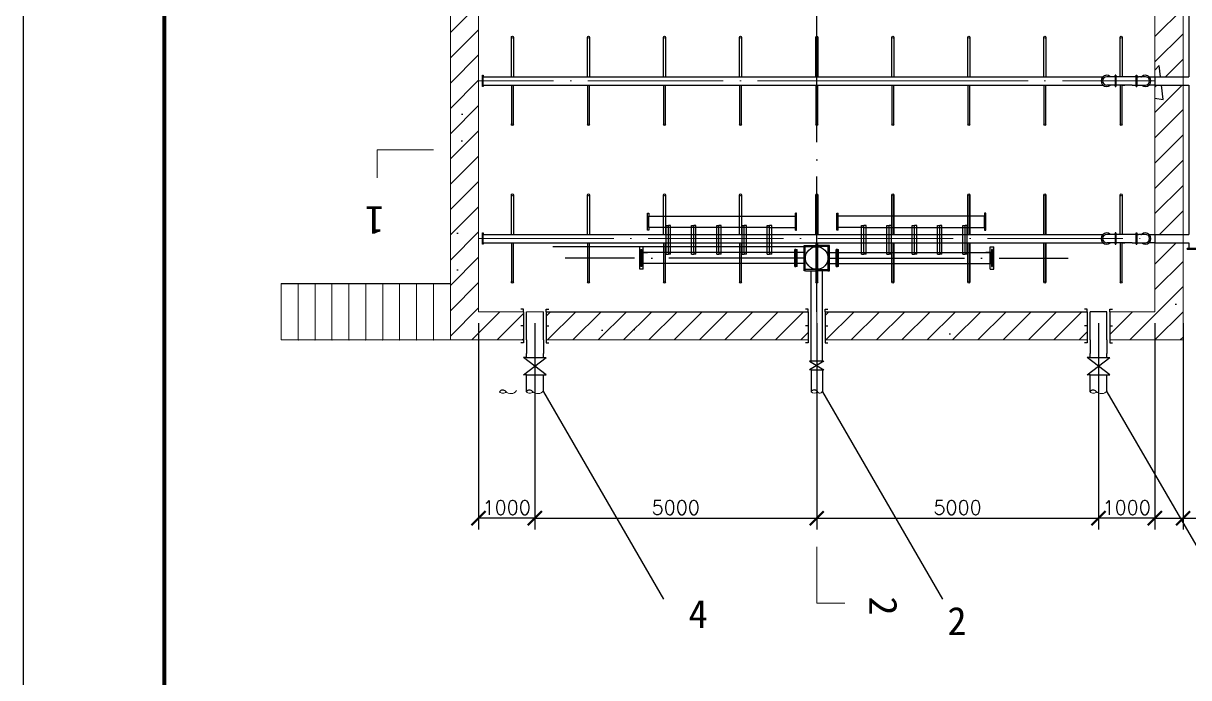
# Model space of a CAD drawing. Header units: millimetres. Extents: x 279 to 2876, y -494 to 1800.
# Drawn here: x 634.4 to 841.1, y 775.2 to 891.4 of the extents above; entities that cross this region are included whole.
import ezdxf

# ---------------------------------------------------------------- set-up
doc = ezdxf.new("R2010")
doc.units = ezdxf.units.MM
doc.linetypes.add('ACAD_ISO04W100', pattern=[30, 24, -3, 0, -3])
doc.layers.add('图层1', color=1, linetype='Continuous', lineweight=25, plot=False)
doc.layers.add('图层2', color=5, linetype='Continuous', lineweight=25, plot=False)
doc.layers.add('图层3', color=2, linetype='Continuous')
doc.styles.get("Standard").update_dxf_attribs({"font": 'txt', "bigfont": 'gbcbig.shx'})
doc.dimstyles.new('副本 ISO-25', dxfattribs={"dimtxt": 2.5, "dimasz": 2.5, "dimexe": 2, "dimexo": 2, "dimtad": 1, "dimlfac": 100, "dimtxsty": 'Standard', "dimblk": 'ARCHTICK', "dimcen": 2.5, "dimadec": 0, "dimazin": 0, "dimtfac": 1, "dimtmove": 0, "dimatfit": 3, "dimfxl": 1, "dimarcsym": 0})

# ---------------------------------------------------------------- blocks, each defined once
blk = doc.blocks.new('_ArchTick')
at = {"color": 0, "linetype": 'ByBlock', "const_width": 0.15}
blk.add_lwpolyline([(-0.5, -0.5), (0.5, 0.5)], dxfattribs=at)
blk = doc.blocks.new('*D16')
at = {"layer": '图层3', "color": 0, "lineweight": -2, "transparency": 16777216}
for p, q in [((775.14, 838.17), (775.14, 801.52)), ((825.14, 838.17), (825.14, 801.52)), ((775.14, 803.52), (825.14, 803.52))]:
    blk.add_line(p, q, dxfattribs=at)
at = {"layer": '图层3', "color": 0, "lineweight": -2, "transparency": 16777216, "xscale": 2.5, "yscale": 2.5, "zscale": 2.5, "rotation": 180}
blk.add_blockref('_ArchTick', (775.14, 803.52), dxfattribs=at)
at = {"layer": '图层3', "color": 0, "lineweight": -2, "transparency": 16777216, "xscale": 2.5, "yscale": 2.5, "zscale": 2.5}
blk.add_blockref('_ArchTick', (825.14, 803.52), dxfattribs=at)
at = {"layer": '图层3', "color": 0, "transparency": 16777216, "insert": (800.14, 805.4), "char_height": 2.5, "attachment_point": 5}
blk.add_mtext('5000', dxfattribs=at)
blk = doc.blocks.new('*D17')
at = {"layer": '图层3', "color": 0, "lineweight": -2, "transparency": 16777216}
for p, q in [((825.14, 838.17), (825.14, 801.52)), ((835.14, 838.17), (835.14, 801.52)), ((835.14, 803.52), (825.14, 803.52))]:
    blk.add_line(p, q, dxfattribs=at)
at = {"layer": '图层3', "color": 0, "lineweight": -2, "transparency": 16777216, "xscale": 2.5, "yscale": 2.5, "zscale": 2.5, "rotation": 180}
blk.add_blockref('_ArchTick', (825.14, 803.52), dxfattribs=at)
at = {"layer": '图层3', "color": 0, "lineweight": -2, "transparency": 16777216, "xscale": 2.5, "yscale": 2.5, "zscale": 2.5}
blk.add_blockref('_ArchTick', (835.14, 803.52), dxfattribs=at)
at = {"layer": '图层3', "color": 0, "transparency": 16777216, "insert": (830.14, 805.4), "char_height": 2.5, "attachment_point": 5}
blk.add_mtext('1000', dxfattribs=at)
blk = doc.blocks.new('*D18')
at = {"layer": '图层3', "color": 0, "lineweight": -2, "transparency": 16777216}
for p, q in [((725.14, 838.17), (725.14, 801.52)), ((775.14, 838.17), (775.14, 801.52)), ((725.14, 803.52), (775.14, 803.52))]:
    blk.add_line(p, q, dxfattribs=at)
at = {"layer": '图层3', "color": 0, "lineweight": -2, "transparency": 16777216, "xscale": 2.5, "yscale": 2.5, "zscale": 2.5, "rotation": 180}
blk.add_blockref('_ArchTick', (725.14, 803.52), dxfattribs=at)
at = {"layer": '图层3', "color": 0, "lineweight": -2, "transparency": 16777216, "xscale": 2.5, "yscale": 2.5, "zscale": 2.5}
blk.add_blockref('_ArchTick', (775.14, 803.52), dxfattribs=at)
at = {"layer": '图层3', "color": 0, "transparency": 16777216, "insert": (750.14, 805.4), "char_height": 2.5, "attachment_point": 5}
blk.add_mtext('5000', dxfattribs=at)
blk = doc.blocks.new('*D19')
at = {"layer": '图层3', "color": 0, "lineweight": -2, "transparency": 16777216}
for p, q in [((715.14, 838.17), (715.14, 801.52)), ((725.14, 838.17), (725.14, 801.52)), ((725.14, 803.52), (715.14, 803.52))]:
    blk.add_line(p, q, dxfattribs=at)
at = {"layer": '图层3', "color": 0, "lineweight": -2, "transparency": 16777216, "xscale": 2.5, "yscale": 2.5, "zscale": 2.5, "rotation": 180}
blk.add_blockref('_ArchTick', (715.14, 803.52), dxfattribs=at)
at = {"layer": '图层3', "color": 0, "lineweight": -2, "transparency": 16777216, "xscale": 2.5, "yscale": 2.5, "zscale": 2.5}
blk.add_blockref('_ArchTick', (725.14, 803.52), dxfattribs=at)
at = {"layer": '图层3', "color": 0, "transparency": 16777216, "insert": (720.14, 805.4), "char_height": 2.5, "attachment_point": 5}
blk.add_mtext('1000', dxfattribs=at)
blk = doc.blocks.new('*D20')
at = {"layer": '图层3', "color": 0, "lineweight": -2, "transparency": 16777216}
for p, q in [((835.14, 838.17), (835.14, 801.52)), ((840.14, 838.17), (840.14, 801.52)), ((835.14, 803.52), (840.14, 803.52)), ((840.14, 803.52), (849.73, 803.52))]:
    blk.add_line(p, q, dxfattribs=at)
at = {"layer": '图层3', "color": 0, "lineweight": -2, "transparency": 16777216, "xscale": 2.5, "yscale": 2.5, "zscale": 2.5, "rotation": 180}
blk.add_blockref('_ArchTick', (835.14, 803.52), dxfattribs=at)
at = {"layer": '图层3', "color": 0, "lineweight": -2, "transparency": 16777216, "xscale": 2.5, "yscale": 2.5, "zscale": 2.5}
blk.add_blockref('_ArchTick', (840.14, 803.52), dxfattribs=at)
at = {"layer": '图层3', "color": 0, "transparency": 16777216, "insert": (846.19, 805.4), "char_height": 2.5, "attachment_point": 5}
blk.add_mtext('500', dxfattribs=at)

msp = doc.modelspace()

# ---------------------------------------------------------------- hatches: boundary and pattern name
at = {"layer": '图层3'}
h = msp.add_hatch(dxfattribs=at)
h.set_pattern_fill('ANSI31', color=256, style=0)
h.paths.add_polyline_path([(715.14455, 1080.16504), (715.14455, 1090.16504), (773.64455, 1090.16504), (773.64455, 1095.16504), (710.14455, 1095.16504), (710.14455, 1090.16504), (710.14455, 1080.16504), (710.14455, 835.16504), (723.14455, 835.16504), (723.14455, 840.16504), (715.14455, 840.16504)])
h.paths.add_polyline_path([(773.64455, 840.16504), (727.14455, 840.16504), (727.14455, 835.16504), (773.64455, 835.16504)])
h.paths.add_polyline_path([(823.14455, 840.16504), (776.64455, 840.16504), (776.64455, 835.16504), (823.14455, 835.16504)])
h.paths.add_polyline_path([(840.14455, 850.16504), (840.14455, 852.41504), (835.14455, 852.41504), (835.14455, 840.16504), (827.14455, 840.16504), (827.14455, 835.16504), (840.14455, 835.16504), (840.14455, 840.16504)])
h.paths.add_polyline_path([(840.14455, 880.41504), (835.14455, 880.41504), (835.14455, 853.91504), (840.14455, 853.91504)])
h.paths.add_polyline_path([(840.14455, 908.41504), (835.14455, 908.41504), (835.14455, 881.91504), (840.14455, 881.91504)])
h.paths.add_polyline_path([(840.14455, 1095.16504), (776.64455, 1095.16504), (776.64455, 1090.16504), (835.14455, 1090.16504), (835.14455, 1085.16504), (835.14455, 1080.16504), (835.14455, 1077.91504), (840.14455, 1077.91504)])
h.paths.add_polyline_path([(840.14455, 1076.41504), (835.14455, 1076.41504), (835.14455, 1049.91504), (840.14455, 1049.91504)])
h.paths.add_polyline_path([(840.14455, 1048.41504), (835.14455, 1048.41504), (835.14455, 1021.91504), (840.14455, 1021.91504)])
h.paths.add_polyline_path([(840.14455, 1020.41504), (835.14455, 1020.41504), (835.14455, 993.91504), (840.14455, 993.91504)])
h.paths.add_polyline_path([(840.14455, 992.41504), (835.14455, 992.41504), (835.14455, 965.91504), (840.14455, 965.91504)])
h.paths.add_polyline_path([(840.14455, 936.41504), (835.14455, 936.41504), (835.14455, 909.91504), (840.14455, 909.91504)])
h = msp.add_hatch(dxfattribs=at)
h.set_pattern_fill('AR-CONC', color=256, scale=0.25, style=0)
h.paths.add_polyline_path([(715.14455, 1080.16504), (715.14455, 1090.16504), (773.64455, 1090.16504), (773.64455, 1095.16504), (710.14455, 1095.16504), (710.14455, 1090.16504), (710.14455, 1080.16504), (710.14455, 835.16504), (723.14455, 835.16504), (723.14455, 840.16504), (715.14455, 840.16504)])
h.paths.add_polyline_path([(773.64455, 840.16504), (727.14455, 840.16504), (727.14455, 835.16504), (773.64455, 835.16504)])
h.paths.add_polyline_path([(823.14455, 840.16504), (776.64455, 840.16504), (776.64455, 835.16504), (823.14455, 835.16504)])
h.paths.add_polyline_path([(840.14455, 840.16504), (840.14455, 850.16504), (840.14455, 852.41504), (835.14455, 852.41504), (835.14455, 840.16504), (827.14455, 840.16504), (827.14455, 835.16504), (840.14455, 835.16504)])
h.paths.add_polyline_path([(840.14455, 880.41504), (835.14455, 880.41504), (835.14455, 853.91504), (840.14455, 853.91504)])
h.paths.add_polyline_path([(840.14455, 908.41504), (835.14455, 908.41504), (835.14455, 881.91504), (840.14455, 881.91504)])
h.paths.add_polyline_path([(840.14455, 936.41504), (835.14455, 936.41504), (835.14455, 909.91504), (840.14455, 909.91504)])
h.paths.add_polyline_path([(840.14455, 1095.16504), (776.64455, 1095.16504), (776.64455, 1090.16504), (835.14455, 1090.16504), (835.14455, 1085.16504), (835.14455, 1080.16504), (835.14455, 1077.91504), (840.14455, 1077.91504)])
h.paths.add_polyline_path([(840.14455, 1076.41504), (835.14455, 1076.41504), (835.14455, 1049.91504), (840.14455, 1049.91504)])
h.paths.add_polyline_path([(840.14455, 1048.41504), (835.14455, 1048.41504), (835.14455, 1021.91504), (840.14455, 1021.91504)])
h.paths.add_polyline_path([(840.14455, 1020.41504), (835.14455, 1020.41504), (835.14455, 993.91504), (840.14455, 993.91504)])
h.paths.add_polyline_path([(840.14455, 992.41504), (835.14455, 992.41504), (835.14455, 965.91504), (840.14455, 965.91504)])
h.paths.add_polyline_path([(840.14455, 964.41504), (835.14455, 964.41504), (835.14455, 937.91504), (840.14455, 937.91504)])

# ---------------------------------------------------------------- linework, layer by layer
at = {"lineweight": 25}
msp.add_line((634.37698, 1216.46328), (634.37698, 622.46328), dxfattribs=at)
at = {"lineweight": 100}
msp.add_line((659.37698, 1206.46328), (659.37698, 632.46328), dxfattribs=at)
at = {"lineweight": 0}
for p, q in [((840.14455, 845.16504), (840.14455, 1095.16504)), ((840.14455, 845.16504), (840.14455, 1095.16504)), ((710.14455, 835.16504), (710.14455, 1085.16504)), ((715.14455, 1080.16504), (715.14455, 840.16504)), ((835.14455, 840.16504), (835.14455, 1080.16504)), ((697.1527, 868.93092), (697.1527, 863.93092)), ((697.1527, 868.93092), (707.1527, 868.93092)), ((835.14455, 865.16504), (835.14455, 868.66504)), ((715.14455, 851.66504), (715.14455, 854.66504)), ((835.14455, 840.16504), (835.14455, 850.16504)), ((840.14455, 850.16504), (840.14455, 840.16504)), ((840.14455, 850.16504), (840.14455, 840.16504)), ((680.14455, 835.16504), (680.14455, 845.16504)), ((683.14455, 835.16504), (683.14455, 845.16504)), ((686.14455, 835.16504), (686.14455, 845.16504)), ((689.14455, 835.16504), (689.14455, 845.16504)), ((692.14455, 835.16504), (692.14455, 845.16504)), ((695.14455, 835.16504), (695.14455, 845.16504)), ((698.14455, 835.16504), (698.14455, 845.16504)), ((701.14455, 835.16504), (701.14455, 845.16504)), ((704.14455, 835.16504), (704.14455, 845.16504)), ((707.14455, 835.16504), (707.14455, 845.16504)), ((710.14455, 845.16504), (710.14455, 835.16504)), ((710.14455, 840.16504), (710.14455, 835.16504)), ((715.14455, 840.16504), (723.14455, 840.16504)), ((723.64455, 840.16504), (726.64455, 840.16504)), ((727.14455, 840.16504), (773.64455, 840.16504)), ((775.14455, 840.16504), (775.14455, 837.61302)), ((776.64455, 840.16504), (823.14455, 840.16504)), ((827.14455, 840.16504), (835.14455, 840.16504)), ((840.14455, 840.16504), (840.14455, 835.16504)), ((840.14455, 840.16504), (840.14455, 835.16504)), ((710.14455, 835.16504), (680.14455, 835.16504)), ((723.14455, 835.16504), (710.14455, 835.16504)), ((773.64455, 835.16504), (727.14455, 835.16504)), ((823.14455, 835.16504), (776.64455, 835.16504)), ((840.14455, 835.16504), (827.14455, 835.16504)), ((775.14455, 788.46426), (775.14455, 798.46426)), ((775.14455, 788.46426), (780.14455, 788.46426))]:
    msp.add_line(p, q, dxfattribs=at)
at = {"linetype": 'ACAD_ISO04W100'}
for p, q in [((775.14455, 840.16504), (775.14455, 1090.16504)), ((772.89455, 849.71562), (730.53435, 849.71562)), ((777.39455, 849.71562), (819.75475, 849.71562)), ((775.14455, 837.61302), (775.14455, 825.97504))]:
    msp.add_line(p, q, dxfattribs=at)
at = {"linetype": 'ACAD_ISO04W100', "lineweight": 0}
for p, q in [((788.64455, 881.16504), (715.14455, 881.16504)), ((788.64455, 881.16504), (835.14455, 881.16504)), ((715.14455, 853.16504), (835.14455, 853.16504)), ((775.14455, 837.61302), (775.14455, 840.16504))]:
    msp.add_line(p, q, dxfattribs=at)
for p, q in [((745.14455, 857.16562), (745.14455, 857.66562)), ((745.14455, 857.66562), (745.34455, 857.66562)), ((745.14455, 854.66562), (745.14455, 857.16562)), ((745.34455, 857.66562), (745.34455, 857.16562)), ((745.34455, 855.16562), (745.34455, 857.16562)), ((745.34455, 857.16562), (771.36555, 857.16562)), ((771.36555, 854.66562), (771.36555, 857.66562)), ((771.56555, 857.66562), (771.36555, 857.66562)), ((771.56555, 857.36562), (771.56555, 857.66562)), ((771.56555, 857.16562), (771.56555, 857.36562)), ((771.56555, 855.16562), (771.56555, 857.16562)), ((778.72356, 857.36562), (778.72356, 857.66562)), ((778.72356, 857.66562), (778.92356, 857.66562)), ((778.72356, 857.16562), (778.72356, 857.36562)), ((778.72356, 855.16562), (778.72356, 857.16562)), ((778.92356, 854.66562), (778.92356, 857.66562)), ((804.94455, 857.16562), (778.92356, 857.16562)), ((805.14455, 857.66562), (804.94455, 857.66562)), ((804.94455, 857.66562), (804.94455, 857.16562)), ((804.94455, 855.16562), (804.94455, 857.16562)), ((805.14455, 857.16562), (805.14455, 857.66562)), ((805.14455, 854.66562), (805.14455, 857.16562)), ((745.34455, 854.66562), (745.14455, 854.66562)), ((766.77871, 855.16562), (745.34455, 855.16562)), ((745.34455, 855.16562), (745.34455, 854.66562)), ((748.43139, 850.41562), (748.43139, 855.46562)), ((748.43139, 855.46562), (748.83139, 855.46562)), ((748.83139, 850.71562), (748.83139, 855.46562)), ((748.83139, 850.71562), (748.83139, 855.46562)), ((749.23139, 855.46562), (748.83139, 855.46562)), ((748.83139, 850.71562), (748.83139, 855.40636)), ((749.23139, 850.41562), (749.23139, 855.46562)), ((752.91822, 850.41562), (752.91822, 855.46562)), ((752.91822, 855.46562), (753.31822, 855.46562)), ((753.31822, 850.71562), (753.31822, 855.46562)), ((753.31822, 850.71562), (753.31822, 855.46562)), ((753.31822, 850.71562), (753.31822, 855.46562)), ((753.71822, 855.46562), (753.31822, 855.46562)), ((753.71822, 850.41562), (753.71822, 855.46562)), ((757.40505, 850.41562), (757.40505, 855.46562)), ((757.40505, 855.46562), (757.80505, 855.46562)), ((757.80505, 850.71562), (757.80505, 855.46562)), ((757.80505, 850.71562), (757.80505, 855.46562)), ((757.80505, 850.71562), (757.80505, 855.46562)), ((758.20505, 855.46562), (757.80505, 855.46562)), ((758.20505, 850.41562), (758.20505, 855.46562)), ((761.89188, 850.41562), (761.89188, 855.46562)), ((761.89188, 855.46562), (762.29188, 855.46562)), ((762.29188, 850.71562), (762.29188, 855.46562)), ((762.29188, 850.71562), (762.29188, 855.46562)), ((762.29188, 850.71562), (762.29188, 855.46562)), ((762.69188, 855.46562), (762.29188, 855.46562)), ((762.69188, 850.41562), (762.69188, 855.46562)), ((766.37871, 850.41562), (766.37871, 855.46562)), ((766.37871, 855.46562), (766.77871, 855.46562)), ((766.77871, 850.71562), (766.77871, 855.46562)), ((766.77871, 850.71562), (766.77871, 855.46562)), ((767.17871, 855.46562), (766.77871, 855.46562)), ((766.77871, 855.16562), (769.54536, 855.16562)), ((767.17871, 850.41562), (767.17871, 855.46562)), ((769.54536, 855.16562), (771.36555, 855.16562)), ((771.36555, 854.66562), (771.56555, 854.66562)), ((771.56555, 854.66562), (771.56555, 855.16562)), ((778.72356, 854.66562), (778.72356, 855.16562)), ((778.92356, 854.66562), (778.72356, 854.66562)), ((780.74375, 855.16562), (778.92356, 855.16562)), ((783.51039, 855.16562), (780.74375, 855.16562)), ((783.11039, 850.41562), (783.11039, 855.46562)), ((783.11039, 855.46562), (783.51039, 855.46562)), ((783.51039, 850.71562), (783.51039, 855.46562)), ((783.91039, 855.46562), (783.51039, 855.46562)), ((783.51039, 850.71562), (783.51039, 855.46562)), ((783.51039, 855.16562), (804.94455, 855.16562)), ((783.91039, 850.41562), (783.91039, 855.46562)), ((787.59723, 850.41562), (787.59723, 855.46562)), ((787.59723, 855.46562), (787.99723, 855.46562)), ((787.99723, 850.71562), (787.99723, 855.46562)), ((787.99723, 850.71562), (787.99723, 855.46562)), ((788.39723, 855.46562), (787.99723, 855.46562)), ((787.99723, 850.71562), (787.99723, 855.46562)), ((788.39723, 850.41562), (788.39723, 855.46562)), ((792.08406, 850.41562), (792.08406, 855.46562)), ((792.08406, 855.46562), (792.48406, 855.46562)), ((792.48406, 850.71562), (792.48406, 855.46562)), ((792.48406, 850.71562), (792.48406, 855.46562)), ((792.88406, 855.46562), (792.48406, 855.46562)), ((792.48406, 850.71562), (792.48406, 855.46562)), ((792.88406, 850.41562), (792.88406, 855.46562)), ((796.57089, 850.41562), (796.57089, 855.46562)), ((796.57089, 855.46562), (796.97089, 855.46562)), ((796.97089, 850.71562), (796.97089, 855.46562)), ((796.97089, 850.71562), (796.97089, 855.46562)), ((797.37089, 855.46562), (796.97089, 855.46562)), ((796.97089, 850.71562), (796.97089, 855.46562)), ((797.37089, 850.41562), (797.37089, 855.46562)), ((801.05772, 850.41562), (801.05772, 855.46562)), ((801.05772, 855.46562), (801.45772, 855.46562)), ((801.45772, 850.71562), (801.45772, 855.46562)), ((801.85772, 855.46562), (801.45772, 855.46562)), ((801.45772, 850.71562), (801.45772, 855.46562)), ((801.45772, 850.71562), (801.45772, 855.40636)), ((801.85772, 850.41562), (801.85772, 855.46562)), ((804.94455, 855.16562), (804.94455, 854.66562)), ((804.94455, 854.66562), (805.14455, 854.66562)), ((772.89455, 847.46562), (772.89455, 851.96562)), ((772.89455, 851.96562), (775.14455, 851.96562)), ((773.09455, 847.66562), (773.09455, 851.96562)), ((777.39455, 851.96562), (775.14455, 851.96562)), ((777.19455, 847.66562), (777.19455, 851.96562)), ((777.39455, 847.46562), (777.39455, 851.96562)), ((775.14455, 851.71562), (728.33605, 851.71562)), ((744.04455, 851.71562), (743.74455, 851.71562)), ((743.74455, 851.67864), (743.74455, 851.71562)), ((743.74455, 847.95383), (743.74455, 851.67864)), ((743.94455, 850.71562), (743.94455, 851.21562)), ((743.94455, 851.21562), (744.14455, 851.21562)), ((743.94455, 848.21562), (743.94455, 850.71562)), ((744.34455, 851.71562), (744.04455, 851.71562)), ((744.14455, 851.21562), (744.14455, 850.71562)), ((744.14455, 848.71562), (744.14455, 850.71562)), ((744.14455, 850.71562), (745.14455, 850.71562)), ((744.34455, 851.67864), (744.34455, 851.71562)), ((744.34455, 847.95383), (744.34455, 851.67864)), ((771.26555, 850.71562), (744.34455, 850.71562)), ((751.93939, 850.71562), (745.14455, 850.71562)), ((748.43139, 850.41562), (748.83139, 850.41562)), ((748.83139, 850.71562), (748.83139, 850.41562)), ((748.83139, 850.71562), (748.83139, 850.41562)), ((749.23139, 850.41562), (748.83139, 850.41562)), ((772.89455, 850.71562), (751.93939, 850.71562)), ((752.91822, 850.41562), (753.31822, 850.41562)), ((753.31822, 850.71562), (753.31822, 850.41562)), ((753.31822, 850.71562), (753.31822, 850.41562)), ((753.71822, 850.41562), (753.31822, 850.41562)), ((757.40505, 850.41562), (757.80505, 850.41562)), ((757.80505, 850.71562), (757.80505, 850.41562)), ((757.80505, 850.71562), (757.80505, 850.41562)), ((758.20505, 850.41562), (757.80505, 850.41562)), ((761.89188, 850.41562), (762.29188, 850.41562)), ((762.29188, 850.71562), (762.29188, 850.41562)), ((762.29188, 850.71562), (762.29188, 850.41562)), ((762.69188, 850.41562), (762.29188, 850.41562)), ((766.37871, 850.41562), (766.77871, 850.41562)), ((766.77871, 850.71562), (766.77871, 850.41562)), ((766.77871, 850.71562), (766.77871, 850.41562)), ((767.17871, 850.41562), (766.77871, 850.41562)), ((771.26555, 848.21562), (771.26555, 851.21562)), ((771.46555, 851.21562), (771.26555, 851.21562)), ((771.46555, 850.91562), (771.46555, 851.21562)), ((771.46555, 851.21562), (771.66555, 851.21562)), ((771.46555, 850.71562), (771.46555, 850.91562)), ((771.46555, 848.71562), (771.46555, 850.71562)), ((771.66555, 848.21562), (771.66555, 851.21562)), ((773.09455, 851.76562), (775.14455, 851.76562)), ((777.19455, 851.76562), (775.14455, 851.76562)), ((775.14455, 847.66562), (775.14455, 851.76562)), ((777.39455, 850.71562), (798.34971, 850.71562)), ((778.62356, 848.21562), (778.62356, 851.21562)), ((778.82356, 851.21562), (778.62356, 851.21562)), ((778.82356, 850.91562), (778.82356, 851.21562)), ((778.82356, 851.21562), (779.02356, 851.21562)), ((778.82356, 850.71562), (778.82356, 850.91562)), ((778.82356, 848.71562), (778.82356, 850.71562)), ((779.02356, 848.21562), (779.02356, 851.21562)), ((779.02356, 850.71562), (805.94455, 850.71562)), ((783.11039, 850.41562), (783.51039, 850.41562)), ((783.51039, 850.71562), (783.51039, 850.41562)), ((783.51039, 850.71562), (783.51039, 850.41562)), ((783.91039, 850.41562), (783.51039, 850.41562)), ((787.59723, 850.41562), (787.99723, 850.41562)), ((787.99723, 850.71562), (787.99723, 850.41562)), ((787.99723, 850.71562), (787.99723, 850.41562)), ((788.39723, 850.41562), (787.99723, 850.41562)), ((792.08406, 850.41562), (792.48406, 850.41562)), ((792.48406, 850.71562), (792.48406, 850.41562)), ((792.48406, 850.71562), (792.48406, 850.41562)), ((792.88406, 850.41562), (792.48406, 850.41562)), ((796.57089, 850.41562), (796.97089, 850.41562)), ((796.97089, 850.71562), (796.97089, 850.41562)), ((796.97089, 850.71562), (796.97089, 850.41562)), ((797.37089, 850.41562), (796.97089, 850.41562)), ((798.34971, 850.71562), (805.14455, 850.71562)), ((801.05772, 850.41562), (801.45772, 850.41562)), ((801.45772, 850.71562), (801.45772, 850.41562)), ((801.45772, 850.71562), (801.45772, 850.41562)), ((801.85772, 850.41562), (801.45772, 850.41562)), ((806.14455, 850.71562), (805.14455, 850.71562)), ((805.94455, 851.67864), (805.94455, 851.71562)), ((805.94455, 851.71562), (806.24455, 851.71562)), ((805.94455, 847.95383), (805.94455, 851.67864)), ((806.34455, 851.21562), (806.14455, 851.21562)), ((806.14455, 851.21562), (806.14455, 850.71562)), ((806.14455, 848.71562), (806.14455, 850.71562)), ((806.24455, 851.71562), (806.54455, 851.71562)), ((806.34455, 850.71562), (806.34455, 851.21562)), ((806.34455, 848.21562), (806.34455, 850.71562)), ((806.54455, 851.67864), (806.54455, 851.71562)), ((806.54455, 847.95383), (806.54455, 851.67864)), ((743.74455, 847.71562), (743.74455, 847.95383)), ((744.14455, 848.21562), (743.94455, 848.21562)), ((745.14455, 848.71562), (744.14455, 848.71562)), ((744.14455, 848.71562), (744.14455, 848.21562)), ((744.34455, 847.71562), (744.34455, 847.95383)), ((750.86755, 848.71562), (745.14455, 848.71562)), ((772.89455, 848.71562), (750.86755, 848.71562)), ((771.46555, 849.71562), (771.26555, 849.71562)), ((771.26555, 848.21562), (771.46555, 848.21562)), ((771.46555, 848.21562), (771.46555, 848.71562)), ((771.66555, 848.21562), (771.46555, 848.21562)), ((777.39455, 848.71562), (799.42156, 848.71562)), ((778.62356, 848.21562), (778.82356, 848.21562)), ((778.82356, 849.71562), (779.02356, 849.71562)), ((778.82356, 848.21562), (778.82356, 848.71562)), ((779.02356, 848.21562), (778.82356, 848.21562)), ((799.42156, 848.71562), (805.14455, 848.71562)), ((805.14455, 848.71562), (806.14455, 848.71562)), ((805.94455, 847.71562), (805.94455, 847.95383)), ((806.14455, 848.71562), (806.14455, 848.21562)), ((806.14455, 848.21562), (806.34455, 848.21562)), ((806.54455, 847.71562), (806.54455, 847.95383)), ((744.04455, 847.71562), (743.74455, 847.71562)), ((744.34455, 847.71562), (743.89455, 847.71562)), ((775.14455, 847.66562), (772.89455, 847.66562)), ((773.14455, 847.46562), (772.89455, 847.46562)), ((773.14455, 847.46562), (775.14455, 847.46562)), ((774.14455, 831.88135), (774.14455, 847.46562)), ((775.14455, 847.66562), (777.39455, 847.66562)), ((777.14455, 847.46562), (775.14455, 847.46562)), ((776.14455, 831.88135), (776.14455, 847.46562)), ((777.14455, 847.46562), (777.39455, 847.46562)), ((805.94455, 847.71562), (806.39455, 847.71562)), ((806.24455, 847.71562), (806.54455, 847.71562)), ((723.14455, 840.66504), (722.64455, 840.66504)), ((723.14455, 840.16504), (723.14455, 840.66504)), ((723.14455, 840.16504), (723.14455, 835.16504)), ((727.14455, 840.16504), (727.14455, 840.66504)), ((727.14455, 840.66504), (727.64455, 840.66504)), ((727.14455, 840.16504), (727.14455, 835.16504)), ((727.14455, 840.16504), (773.64455, 840.16504)), ((773.64455, 840.66504), (773.14455, 840.66504)), ((773.64455, 840.16504), (773.64455, 840.66504)), ((773.64455, 840.16504), (773.64455, 835.16504)), ((776.64455, 840.16504), (776.64455, 840.66504)), ((776.64455, 840.66504), (777.14455, 840.66504)), ((776.64455, 840.16504), (776.64455, 835.16504)), ((776.64455, 840.16504), (823.14455, 840.16504)), ((823.14455, 840.66504), (822.64455, 840.66504)), ((823.14455, 840.16504), (823.14455, 840.66504)), ((823.14455, 840.16504), (823.14455, 835.16504)), ((827.14455, 840.16504), (827.14455, 840.66504)), ((827.14455, 840.66504), (827.64455, 840.66504)), ((827.14455, 840.16504), (827.14455, 835.16504)), ((723.14455, 837.66504), (722.64455, 837.66504)), ((727.14455, 837.66504), (727.64455, 837.66504)), ((773.64455, 837.66504), (773.14455, 837.66504)), ((776.64455, 837.66504), (777.14455, 837.66504)), ((823.14455, 837.66504), (822.64455, 837.66504)), ((827.14455, 837.66504), (827.64455, 837.66504)), ((723.14455, 834.66504), (722.64455, 834.66504)), ((723.14455, 835.16504), (723.14455, 834.66504)), ((723.64455, 835.16504), (723.64455, 832.77254)), ((723.64455, 835.16504), (723.64455, 832.77254)), ((723.64455, 835.16504), (723.64455, 832.77254)), ((723.64455, 835.16504), (723.64455, 832.77254)), ((726.64455, 835.16504), (726.64455, 832.77254)), ((726.64455, 835.16504), (726.64455, 832.77254)), ((726.64455, 835.16504), (726.64455, 832.77254)), ((726.64455, 835.16504), (726.64455, 832.77254)), ((727.14455, 835.16504), (727.14455, 834.66504)), ((727.14455, 834.66504), (727.64455, 834.66504)), ((773.64455, 834.66504), (773.14455, 834.66504)), ((773.64455, 835.16504), (773.64455, 834.66504)), ((776.14455, 831.88135), (776.14455, 833.38135)), ((776.64455, 835.16504), (776.64455, 834.66504)), ((776.64455, 834.66504), (777.14455, 834.66504)), ((823.14455, 834.66504), (822.64455, 834.66504)), ((823.14455, 835.16504), (823.14455, 834.66504)), ((823.64455, 835.16504), (823.64455, 832.77254)), ((823.64455, 835.16504), (823.64455, 832.77254)), ((823.64455, 835.16504), (823.64455, 832.77254)), ((823.64455, 835.16504), (823.64455, 832.77254)), ((826.64455, 835.16504), (826.64455, 832.77254)), ((826.64455, 835.16504), (826.64455, 832.77254)), ((826.64455, 835.16504), (826.64455, 832.77254)), ((826.64455, 835.16504), (826.64455, 832.77254)), ((827.14455, 835.16504), (827.14455, 834.66504)), ((827.14455, 834.66504), (827.64455, 834.66504)), ((723.64455, 832.07004), (723.14455, 832.07004)), ((723.14455, 828.97504), (727.14455, 832.07004)), ((727.14455, 828.97504), (723.14455, 832.07004)), ((723.64455, 832.07004), (723.64455, 832.77254)), ((723.64455, 832.07004), (723.64455, 832.77254)), ((723.64455, 832.07004), (723.64455, 832.77254)), ((723.64455, 832.07004), (723.64455, 832.77254)), ((723.64455, 832.07004), (726.64455, 832.07004)), ((726.64455, 832.07004), (726.64455, 832.77254)), ((726.64455, 832.07004), (726.64455, 832.77254)), ((726.64455, 832.07004), (726.64455, 832.77254)), ((726.64455, 832.07004), (726.64455, 832.77254)), ((726.64455, 832.07004), (727.14455, 832.07004)), ((774.14455, 831.38135), (773.89455, 831.38135)), ((776.39455, 831.38135), (773.89455, 829.88135)), ((773.89455, 831.38135), (776.39455, 829.88135)), ((774.14455, 831.38135), (774.14455, 831.88135)), ((776.14455, 831.38135), (774.14455, 831.38135)), ((776.14455, 831.38135), (776.14455, 831.88135)), ((776.14455, 831.38135), (776.39455, 831.38135)), ((823.64455, 832.07004), (823.14455, 832.07004)), ((823.14455, 828.97504), (827.14455, 832.07004)), ((827.14455, 828.97504), (823.14455, 832.07004)), ((823.64455, 832.07004), (823.64455, 832.77254)), ((823.64455, 832.07004), (823.64455, 832.77254)), ((823.64455, 832.07004), (823.64455, 832.77254)), ((823.64455, 832.07004), (823.64455, 832.77254)), ((823.64455, 832.07004), (826.64455, 832.07004)), ((826.64455, 832.07004), (826.64455, 832.77254)), ((826.64455, 832.07004), (826.64455, 832.77254)), ((826.64455, 832.07004), (826.64455, 832.77254)), ((826.64455, 832.07004), (826.64455, 832.77254)), ((826.64455, 832.07004), (827.14455, 832.07004)), ((774.14455, 829.88135), (773.89455, 829.88135)), ((774.14455, 829.88135), (776.14455, 829.88135)), ((774.14455, 829.88135), (774.14455, 827.88135)), ((776.39455, 829.88135), (776.14455, 829.88135)), ((776.14455, 829.88135), (776.14455, 827.88135)), ((723.64455, 828.97504), (723.14455, 828.97504)), ((723.64455, 825.97504), (723.64455, 828.97504)), ((723.64455, 828.97504), (726.64455, 828.97504)), ((726.64455, 825.97504), (726.64455, 828.97504)), ((726.64455, 828.97504), (727.14455, 828.97504)), ((774.14455, 827.88135), (774.14455, 825.97504)), ((776.14455, 827.88135), (776.14455, 825.97504)), ((823.64455, 828.97504), (823.14455, 828.97504)), ((823.64455, 825.97504), (823.64455, 828.97504)), ((823.64455, 828.97504), (826.64455, 828.97504)), ((826.64455, 825.97504), (826.64455, 828.97504)), ((826.64455, 828.97504), (827.14455, 828.97504))]:
    msp.add_line(p, q)
at = {"color": 0}
msp.add_line((826.64455, 835.16504), (826.64455, 840.16504), dxfattribs=at)
msp.add_circle((775.14455, 849.71562), 2)
at = {"lineweight": 0}
for centre, radius, start, end in [((719.4672, 826.52865), 0.82192, 223.6811816, 316.1726464), ((720.87651, 826.82632), 1.19074, 220.9089818, 327.6488121), ((724.22932, 826.52865), 0.82192, 223.6811816, 316.1726464), ((725.63864, 826.82632), 1.19074, 220.9089818, 327.6488121), ((774.74054, 826.54625), 0.82552, 223.7833776, 312.3866), ((775.69154, 826.16284), 0.45481, 192.990295, 5.0910891), ((824.23896, 826.52865), 0.82192, 223.6811816, 316.1726464), ((825.64828, 826.82632), 1.19074, 220.9089818, 327.6488121)]:
    msp.add_arc(centre, radius, start, end, dxfattribs=at)
for p in [(748.83139, 850.71562), (753.31822, 850.71562), (757.80505, 850.71562), (762.29188, 850.71562), (766.77871, 850.71562), (783.51039, 850.71562), (787.99723, 850.71562), (792.48406, 850.71562), (796.97089, 850.71562), (801.45772, 850.71562)]:
    msp.add_point(p)
for p in [(683.14455, 835.16504), (686.14455, 835.16504), (689.14455, 835.16504), (692.14455, 835.16504), (695.14455, 835.16504), (698.14455, 835.16504), (701.14455, 835.16504), (704.14455, 835.16504), (707.14455, 835.16504)]:
    msp.add_point(p, dxfattribs=at)
at = {"layer": '图层1'}
for p, q in [((831.14455, 881.91504), (826.59731, 881.91504)), ((828.05422, 882.01504), (828.05422, 882.03504)), ((828.05422, 882.03504), (828.07922, 882.03504)), ((828.07922, 882.01504), (828.05422, 882.01504)), ((828.07922, 882.03504), (828.07922, 882.05504)), ((828.07922, 882.05504), (828.08922, 882.05504)), ((828.07922, 882.03504), (828.07922, 882.01504)), ((828.07922, 882.01504), (828.07922, 881.99504)), ((828.07922, 881.99504), (828.08922, 881.99504)), ((828.08922, 882.05504), (828.08922, 882.03504)), ((828.08922, 882.03504), (828.10422, 882.03504)), ((828.08922, 882.01504), (828.08922, 882.03504)), ((828.10422, 882.01504), (828.08922, 882.01504)), ((828.08922, 881.99504), (828.08922, 882.01504)), ((828.20422, 882.16504), (828.10422, 882.16504)), ((828.10422, 882.16504), (828.10422, 880.45633)), ((828.10422, 882.16504), (828.10422, 880.16364)), ((828.10422, 882.16504), (828.20422, 882.16504)), ((828.10422, 882.01504), (828.10422, 881.91504)), ((828.20422, 882.01504), (828.20422, 882.16504)), ((828.20422, 882.16504), (828.20422, 880.16364)), ((828.20422, 882.03504), (828.22422, 882.03504)), ((828.20422, 881.91504), (828.20422, 882.01504)), ((828.22422, 882.01504), (828.20422, 882.01504)), ((828.20422, 880.16504), (828.20422, 881.91504)), ((828.22422, 882.03504), (828.22422, 882.01504)), ((831.54455, 881.91504), (831.14455, 881.91504)), ((832.14455, 881.91504), (831.54455, 881.91504)), ((831.79966, 882.01504), (831.79966, 882.03504)), ((831.79966, 882.03504), (831.82466, 882.03504)), ((831.82466, 882.01504), (831.79966, 882.01504)), ((831.82466, 882.03504), (831.82466, 882.05504)), ((831.82466, 882.05504), (831.83466, 882.05504)), ((831.82466, 882.03504), (831.82466, 882.01504)), ((831.82466, 882.01504), (831.82466, 881.99504)), ((831.82466, 881.99504), (831.83466, 881.99504)), ((831.83466, 882.05504), (831.83466, 882.03504)), ((831.83466, 882.03504), (831.84966, 882.03504)), ((831.83466, 882.01504), (831.83466, 882.03504)), ((831.84966, 882.01504), (831.83466, 882.01504)), ((831.83466, 881.99504), (831.83466, 882.01504)), ((831.84966, 881.91504), (831.84966, 882.16504)), ((831.84966, 882.16504), (831.94966, 882.16504)), ((831.84966, 882.16504), (831.84966, 880.16364)), ((831.84966, 882.16504), (831.94966, 882.16504)), ((831.84966, 882.01504), (831.84966, 881.91504)), ((831.84966, 880.16504), (831.84966, 881.91504)), ((831.94966, 882.16504), (831.94966, 881.91504)), ((831.94966, 882.16504), (831.94966, 880.16364)), ((831.94966, 882.03504), (831.96966, 882.03504)), ((831.96966, 882.01504), (831.94966, 882.01504)), ((831.94966, 880.41504), (831.94966, 881.91504)), ((831.96966, 882.03504), (831.96966, 882.01504)), ((832.14455, 881.91504), (832.24455, 881.91504)), ((832.64455, 881.91504), (832.24455, 881.91504)), ((832.64455, 881.91504), (832.74455, 881.91504)), ((833.45473, 881.91504), (832.74455, 881.91504)), ((834.11617, 881.91504), (834.14455, 881.91504)), ((834.14455, 881.91504), (835.14455, 881.91504)), ((835.14455, 881.91504), (835.14455, 880.41504)), ((831.14455, 880.41504), (826.59731, 880.41504)), ((828.07922, 880.31364), (828.05422, 880.31364)), ((828.05422, 880.31364), (828.05422, 880.29364)), ((828.05422, 880.29364), (828.07922, 880.29364)), ((828.07922, 880.31364), (828.07922, 880.33364)), ((828.07922, 880.33364), (828.08922, 880.33364)), ((828.07922, 880.29364), (828.07922, 880.31364)), ((828.07922, 880.29364), (828.07922, 880.27364)), ((828.07922, 880.27364), (828.08922, 880.27364)), ((828.08922, 880.33364), (828.08922, 880.31364)), ((828.10422, 880.31364), (828.08922, 880.31364)), ((828.08922, 880.31364), (828.08922, 880.29364)), ((828.08922, 880.29364), (828.10422, 880.29364)), ((828.08922, 880.27364), (828.08922, 880.29364)), ((828.10422, 880.45633), (828.10422, 880.41504)), ((828.10422, 880.41504), (828.10422, 880.16504)), ((828.10422, 880.16504), (828.20422, 880.16504)), ((828.10422, 880.16364), (828.20422, 880.16364)), ((828.22422, 880.31364), (828.20422, 880.31364)), ((828.20422, 880.29364), (828.22422, 880.29364)), ((828.22422, 880.29364), (828.22422, 880.31364)), ((831.14455, 880.41504), (831.54455, 880.41504)), ((831.54455, 880.41504), (832.14455, 880.41504)), ((831.82466, 880.31364), (831.79966, 880.31364)), ((831.79966, 880.31364), (831.79966, 880.29364)), ((831.79966, 880.29364), (831.82466, 880.29364)), ((831.82466, 880.31364), (831.82466, 880.33364)), ((831.82466, 880.33364), (831.83466, 880.33364)), ((831.82466, 880.29364), (831.82466, 880.31364)), ((831.82466, 880.29364), (831.82466, 880.27364)), ((831.82466, 880.27364), (831.83466, 880.27364)), ((831.83466, 880.33364), (831.83466, 880.31364)), ((831.84966, 880.31364), (831.83466, 880.31364)), ((831.83466, 880.31364), (831.83466, 880.29364)), ((831.83466, 880.29364), (831.84966, 880.29364)), ((831.83466, 880.27364), (831.83466, 880.29364)), ((831.84966, 880.41504), (831.84966, 880.16504)), ((831.94966, 880.16504), (831.84966, 880.16504)), ((831.84966, 880.16504), (831.94966, 880.16504)), ((831.84966, 880.16364), (831.94966, 880.16364)), ((831.94966, 880.41504), (831.94966, 880.16504)), ((831.94966, 880.16504), (831.94966, 880.41504)), ((831.96966, 880.31364), (831.94966, 880.31364)), ((831.94966, 880.29364), (831.96966, 880.29364)), ((831.96966, 880.29364), (831.96966, 880.31364)), ((832.14455, 880.41504), (832.24455, 880.41504)), ((832.24455, 880.41504), (832.64455, 880.41504)), ((832.64455, 880.41504), (832.74455, 880.41504)), ((832.74455, 880.41504), (833.44455, 880.41504)), ((834.14455, 880.41504), (834.11617, 880.41504)), ((835.14455, 880.41504), (834.14455, 880.41504)), ((828.05422, 854.01504), (828.05422, 854.03504)), ((828.05422, 854.03504), (828.07922, 854.03504)), ((828.07922, 854.01504), (828.05422, 854.01504)), ((828.07922, 854.03504), (828.07922, 854.05504)), ((828.07922, 854.05504), (828.08922, 854.05504)), ((828.07922, 854.03504), (828.07922, 854.01504)), ((828.07922, 854.01504), (828.07922, 853.99504)), ((828.07922, 853.99504), (828.08922, 853.99504)), ((828.08922, 854.05504), (828.08922, 854.03504)), ((828.08922, 854.03504), (828.10422, 854.03504)), ((828.08922, 854.01504), (828.08922, 854.03504)), ((828.10422, 854.01504), (828.08922, 854.01504)), ((828.08922, 853.99504), (828.08922, 854.01504)), ((828.20422, 854.16504), (828.10422, 854.16504)), ((828.10422, 854.16504), (828.10422, 852.45633)), ((828.10422, 854.16504), (828.10422, 852.16364)), ((828.10422, 854.16504), (828.20422, 854.16504)), ((828.10422, 854.01504), (828.10422, 853.91504)), ((828.20422, 854.01504), (828.20422, 854.16504)), ((828.20422, 854.16504), (828.20422, 852.16364)), ((828.20422, 854.03504), (828.22422, 854.03504)), ((828.20422, 853.91504), (828.20422, 854.01504)), ((828.22422, 854.01504), (828.20422, 854.01504)), ((828.22422, 854.03504), (828.22422, 854.01504)), ((831.79966, 854.01504), (831.79966, 854.03504)), ((831.79966, 854.03504), (831.82466, 854.03504)), ((831.82466, 854.01504), (831.79966, 854.01504)), ((831.82466, 854.03504), (831.82466, 854.05504)), ((831.82466, 854.05504), (831.83466, 854.05504)), ((831.82466, 854.03504), (831.82466, 854.01504)), ((831.82466, 854.01504), (831.82466, 853.99504)), ((831.82466, 853.99504), (831.83466, 853.99504)), ((831.83466, 854.05504), (831.83466, 854.03504)), ((831.83466, 854.03504), (831.84966, 854.03504)), ((831.83466, 854.01504), (831.83466, 854.03504)), ((831.84966, 854.01504), (831.83466, 854.01504)), ((831.83466, 853.99504), (831.83466, 854.01504)), ((831.84966, 853.91504), (831.84966, 854.16504)), ((831.84966, 854.16504), (831.94966, 854.16504)), ((831.84966, 854.16504), (831.84966, 852.16364)), ((831.84966, 854.16504), (831.94966, 854.16504)), ((831.84966, 854.01504), (831.84966, 853.91504)), ((831.94966, 854.16504), (831.94966, 853.91504)), ((831.94966, 854.16504), (831.94966, 852.16364)), ((831.94966, 854.03504), (831.96966, 854.03504)), ((831.96966, 854.01504), (831.94966, 854.01504)), ((831.96966, 854.03504), (831.96966, 854.01504)), ((831.14455, 853.91504), (826.59731, 853.91504)), ((831.14455, 852.41504), (826.59731, 852.41504)), ((828.07922, 852.31364), (828.05422, 852.31364)), ((828.05422, 852.31364), (828.05422, 852.29364)), ((828.05422, 852.29364), (828.07922, 852.29364)), ((828.07922, 852.31364), (828.07922, 852.33364)), ((828.07922, 852.33364), (828.08922, 852.33364)), ((828.07922, 852.29364), (828.07922, 852.31364)), ((828.07922, 852.29364), (828.07922, 852.27364)), ((828.07922, 852.27364), (828.08922, 852.27364)), ((828.08922, 852.33364), (828.08922, 852.31364)), ((828.10422, 852.31364), (828.08922, 852.31364)), ((828.08922, 852.31364), (828.08922, 852.29364)), ((828.08922, 852.29364), (828.10422, 852.29364)), ((828.08922, 852.27364), (828.08922, 852.29364)), ((828.10422, 852.45633), (828.10422, 852.41504)), ((828.10422, 852.41504), (828.10422, 852.16504)), ((828.10422, 852.16504), (828.20422, 852.16504)), ((828.10422, 852.16364), (828.20422, 852.16364)), ((828.20422, 852.16504), (828.20422, 853.91504)), ((828.22422, 852.31364), (828.20422, 852.31364)), ((828.20422, 852.29364), (828.22422, 852.29364)), ((828.22422, 852.29364), (828.22422, 852.31364)), ((831.54455, 853.91504), (831.14455, 853.91504)), ((831.14455, 852.41504), (831.54455, 852.41504)), ((832.14455, 853.91504), (831.54455, 853.91504)), ((831.54455, 852.41504), (832.14455, 852.41504)), ((831.82466, 852.31364), (831.79966, 852.31364)), ((831.79966, 852.31364), (831.79966, 852.29364)), ((831.79966, 852.29364), (831.82466, 852.29364)), ((831.82466, 852.31364), (831.82466, 852.33364)), ((831.82466, 852.33364), (831.83466, 852.33364)), ((831.82466, 852.29364), (831.82466, 852.31364)), ((831.82466, 852.29364), (831.82466, 852.27364)), ((831.82466, 852.27364), (831.83466, 852.27364)), ((831.83466, 852.33364), (831.83466, 852.31364)), ((831.84966, 852.31364), (831.83466, 852.31364)), ((831.83466, 852.31364), (831.83466, 852.29364)), ((831.83466, 852.29364), (831.84966, 852.29364)), ((831.83466, 852.27364), (831.83466, 852.29364)), ((831.84966, 852.16504), (831.84966, 853.91504)), ((831.84966, 852.41504), (831.84966, 852.16504)), ((831.94966, 852.16504), (831.84966, 852.16504)), ((831.84966, 852.16504), (831.94966, 852.16504)), ((831.84966, 852.16364), (831.94966, 852.16364)), ((831.94966, 852.41504), (831.94966, 853.91504)), ((831.94966, 852.41504), (831.94966, 852.16504)), ((831.94966, 852.16504), (831.94966, 852.41504)), ((831.96966, 852.31364), (831.94966, 852.31364)), ((831.94966, 852.29364), (831.96966, 852.29364)), ((831.96966, 852.29364), (831.96966, 852.31364)), ((832.14455, 853.91504), (832.24455, 853.91504)), ((832.14455, 852.41504), (832.24455, 852.41504)), ((832.64455, 853.91504), (832.24455, 853.91504)), ((832.24455, 852.41504), (832.64455, 852.41504)), ((832.64455, 853.91504), (832.74455, 853.91504)), ((832.64455, 852.41504), (832.74455, 852.41504)), ((833.45473, 853.91504), (832.74455, 853.91504)), ((832.74455, 852.41504), (833.44455, 852.41504)), ((834.11617, 853.91504), (834.14455, 853.91504)), ((834.14455, 852.41504), (834.11617, 852.41504)), ((834.14455, 853.91504), (835.14455, 853.91504)), ((835.14455, 852.41504), (834.14455, 852.41504)), ((835.14455, 853.91504), (835.14455, 852.41504))]:
    msp.add_line(p, q, dxfattribs=at)
for centre, radius, start, end in [((826.59731, 881.16504), 1, 48.5903779, 311.4096221), ((826.59731, 881.16504), 0.75, 90, 270), ((833.45473, 881.16504), 1, 228.5903779, 131.4096221), ((833.45473, 881.16504), 0.75, 270, 90), ((826.59731, 853.16504), 1, 48.5903779, 311.4096221), ((833.45473, 853.16504), 1, 228.5903779, 131.4096221), ((826.59731, 853.16504), 0.75, 90, 270), ((833.45473, 853.16504), 0.75, 270, 90)]:
    msp.add_arc(centre, radius, start, end, dxfattribs=at)
at = {"layer": '图层2'}
for p, q in [((841.1446, 908.41504), (841.1446, 881.91504)), ((841.1446, 908.41504), (841.1446, 881.91504)), ((841.1446, 908.41504), (841.1446, 881.91504)), ((841.1446, 908.41504), (841.1446, 881.91504)), ((720.96955, 881.91504), (720.96955, 888.91504)), ((721.31955, 888.91504), (721.31955, 881.91504)), ((734.46955, 881.91504), (734.46955, 888.91504)), ((734.81955, 888.91504), (734.81955, 881.91504)), ((747.96955, 881.91504), (747.96955, 888.91504)), ((748.31955, 888.91504), (748.31955, 881.91504)), ((761.46955, 881.91504), (761.46955, 888.91504)), ((761.81955, 888.91504), (761.81955, 881.91504)), ((774.96955, 881.91504), (774.96955, 888.91504)), ((775.31955, 888.91504), (775.31955, 881.91504)), ((788.46955, 881.91504), (788.46955, 888.91504)), ((788.81955, 888.91504), (788.81955, 881.91504)), ((801.96955, 881.91504), (801.96955, 888.91504)), ((802.31955, 888.91504), (802.31955, 881.91504)), ((815.46955, 881.91504), (815.46955, 888.91504)), ((815.46955, 881.91504), (815.46955, 888.91504)), ((815.81955, 888.91504), (815.81955, 881.91504)), ((815.81955, 888.91504), (815.81955, 881.91504)), ((828.96955, 881.91504), (828.96955, 888.91504)), ((829.31955, 888.91504), (829.31955, 881.91504)), ((715.86955, 881.91504), (715.86955, 882.16504)), ((715.86955, 882.16504), (715.96955, 882.16504)), ((715.86955, 880.16504), (715.86955, 881.91504)), ((715.96955, 882.16504), (715.96955, 881.91504)), ((715.96955, 880.41504), (715.96955, 881.91504)), ((715.96955, 881.91504), (825.93587, 881.91504)), ((835.14455, 881.91504), (841.1446, 881.91504)), ((715.96955, 880.16504), (715.86955, 880.16504)), ((715.96955, 880.41504), (715.96955, 880.16504)), ((715.96955, 880.41504), (825.93587, 880.41504)), ((720.96955, 880.41504), (720.96955, 873.41504)), ((721.31955, 873.41504), (721.31955, 880.41504)), ((734.46955, 880.41504), (734.46955, 873.41504)), ((734.81955, 873.41504), (734.81955, 880.41504)), ((747.96955, 880.41504), (747.96955, 873.41504)), ((748.31955, 873.41504), (748.31955, 880.41504)), ((761.46955, 880.41504), (761.46955, 873.41504)), ((761.81955, 873.41504), (761.81955, 880.41504)), ((774.96955, 880.41504), (774.96955, 873.41504)), ((775.31955, 873.41504), (775.31955, 880.41504)), ((788.46955, 880.41504), (788.46955, 873.41504)), ((788.81955, 873.41504), (788.81955, 880.41504)), ((801.96955, 880.41504), (801.96955, 873.41504)), ((802.31955, 873.41504), (802.31955, 880.41504)), ((815.46955, 880.41504), (815.46955, 873.41504)), ((815.46955, 880.41504), (815.46955, 873.41504)), ((815.81955, 873.41504), (815.81955, 880.41504)), ((815.81955, 873.41504), (815.81955, 880.41504)), ((828.96955, 880.41504), (828.96955, 873.41504)), ((829.31955, 873.41504), (829.31955, 880.41504)), ((829.41955, 880.41504), (829.81955, 880.41504)), ((835.14455, 880.41504), (841.1446, 880.41504)), ((841.1446, 880.41504), (841.1446, 853.91504)), ((841.1446, 880.41504), (841.1446, 853.91504)), ((841.1446, 880.41504), (841.1446, 853.91504)), ((841.1446, 880.41504), (841.1446, 853.91504)), ((720.96955, 853.91504), (720.96955, 860.91504)), ((721.31955, 860.91504), (721.31955, 853.91504)), ((734.46955, 853.91504), (734.46955, 860.91504)), ((734.81955, 860.91504), (734.81955, 853.91504)), ((747.96955, 853.91504), (747.96955, 860.91504)), ((748.31955, 860.91504), (748.31955, 853.91504)), ((761.46955, 853.91504), (761.46955, 860.91504)), ((761.81955, 860.91504), (761.81955, 853.91504)), ((774.96955, 853.91504), (774.96955, 860.91504)), ((775.31955, 860.91504), (775.31955, 853.91504)), ((788.46955, 853.91504), (788.46955, 860.91504)), ((788.46955, 860.91504), (788.46955, 853.91504)), ((788.81955, 860.91504), (788.81955, 853.91504)), ((788.81955, 853.91504), (788.81955, 860.91504)), ((801.96955, 853.91504), (801.96955, 860.91504)), ((801.96955, 860.91504), (801.96955, 853.91504)), ((802.31955, 860.91504), (802.31955, 853.91504)), ((802.31955, 853.91504), (802.31955, 860.91504)), ((815.46955, 853.91504), (815.46955, 860.91504)), ((815.46955, 860.91504), (815.46955, 853.91504)), ((815.46955, 853.91504), (815.46955, 860.91504)), ((815.81955, 860.91504), (815.81955, 853.91504)), ((815.81955, 853.91504), (815.81955, 860.91504)), ((815.81955, 860.91504), (815.81955, 853.91504)), ((828.96955, 853.91504), (828.96955, 860.91504)), ((829.31955, 860.91504), (829.31955, 853.91504)), ((715.86955, 853.91504), (715.86955, 854.16504)), ((715.86955, 854.16504), (715.96955, 854.16504)), ((715.96955, 854.16504), (715.96955, 853.91504)), ((715.86955, 852.16504), (715.86955, 853.91504)), ((715.96955, 852.16504), (715.86955, 852.16504)), ((715.96955, 852.41504), (715.96955, 853.91504)), ((715.96955, 853.91504), (825.93587, 853.91504)), ((715.96955, 852.41504), (715.96955, 852.16504)), ((715.96955, 852.41504), (825.93587, 852.41504)), ((720.96955, 852.41504), (720.96955, 845.41504)), ((721.31955, 845.41504), (721.31955, 852.41504)), ((734.46955, 852.41504), (734.46955, 845.41504)), ((734.81955, 845.41504), (734.81955, 852.41504)), ((747.96955, 852.41504), (747.96955, 845.41504)), ((748.31955, 845.41504), (748.31955, 852.41504)), ((761.46955, 852.41504), (761.46955, 845.41504)), ((761.81955, 845.41504), (761.81955, 852.41504)), ((774.96955, 852.41504), (774.96955, 845.41504)), ((775.31955, 845.41504), (775.31955, 852.41504)), ((788.46955, 852.41504), (788.46955, 845.41504)), ((788.46955, 845.41504), (788.46955, 852.41504)), ((788.81955, 845.41504), (788.81955, 852.41504)), ((788.81955, 852.41504), (788.81955, 845.41504)), ((801.96955, 852.41504), (801.96955, 845.41504)), ((801.96955, 845.41504), (801.96955, 852.41504)), ((802.31955, 845.41504), (802.31955, 852.41504)), ((802.31955, 852.41504), (802.31955, 845.41504)), ((815.46955, 852.41504), (815.46955, 845.41504)), ((815.46955, 845.41504), (815.46955, 852.41504)), ((815.46955, 852.41504), (815.46955, 845.41504)), ((815.81955, 845.41504), (815.81955, 852.41504)), ((815.81955, 852.41504), (815.81955, 845.41504)), ((815.81955, 845.41504), (815.81955, 852.41504)), ((828.96955, 852.41504), (828.96955, 845.41504)), ((829.31955, 845.41504), (829.31955, 852.41504)), ((829.41955, 852.41504), (829.81955, 852.41504)), ((835.14455, 853.91504), (841.1446, 853.91504)), ((835.14455, 852.41504), (841.1446, 852.41504)), ((841.1446, 852.41504), (841.1446, 851.41504)), ((841.1446, 852.41504), (841.1446, 851.41504)), ((841.1446, 852.41504), (841.1446, 851.41504)), ((841.1446, 852.41504), (841.1446, 851.41504)), ((841.1446, 851.41504), (840.8946, 851.41504)), ((840.8946, 851.41504), (840.8946, 851.31504)), ((840.8946, 851.31504), (840.8946, 851.41504)), ((840.8946, 851.41504), (841.1446, 851.41504)), ((840.8946, 851.31504), (840.8946, 851.41504)), ((840.8946, 851.41504), (841.1446, 851.41504)), ((841.1446, 851.41504), (840.8946, 851.41504)), ((840.8946, 851.41504), (840.8946, 851.31504)), ((840.8946, 851.31504), (847.1446, 851.31504)), ((841.1446, 851.31504), (840.8946, 851.31504)), ((841.1446, 851.31504), (840.8946, 851.31504)), ((840.8946, 851.31504), (847.1446, 851.31504)), ((847.1446, 851.41504), (841.1446, 851.41504)), ((841.1446, 851.41504), (847.1446, 851.41504)), ((841.1446, 851.41504), (847.1446, 851.41504)), ((847.1446, 851.41504), (841.1446, 851.41504)), ((847.3946, 851.31504), (841.1446, 851.31504))]:
    msp.add_line(p, q, dxfattribs=at)
at = {"layer": '图层2', "color": 0}
for p, q in [((723.64455, 835.16504), (723.64455, 840.16504)), ((726.64455, 835.16504), (726.64455, 840.16504)), ((823.64455, 835.16504), (823.64455, 840.16504)), ((826.64455, 840.16504), (823.64455, 840.16504))]:
    msp.add_line(p, q, dxfattribs=at)
at = {"layer": '图层2'}
for centre in [(721.14455, 888.91504), (734.64455, 888.91504), (748.14455, 888.91504), (761.64455, 888.91504), (775.14455, 888.91504), (788.64455, 888.91504), (802.14455, 888.91504), (815.64455, 888.91504), (815.64455, 888.91504), (829.14455, 888.91504), (829.14455, 888.91504), (721.14455, 873.41504), (734.64455, 873.41504), (748.14455, 873.41504), (761.64455, 873.41504), (775.14455, 873.41504), (788.64455, 873.41504), (802.14455, 873.41504), (815.64455, 873.41504), (815.64455, 873.41504), (829.14455, 873.41504), (721.14455, 860.91504), (734.64455, 860.91504), (748.14455, 860.91504), (761.64455, 860.91504), (775.14455, 860.91504), (788.64455, 860.91504), (788.64455, 860.91504), (802.14455, 860.91504), (802.14455, 860.91504), (815.64455, 860.91504), (815.64455, 860.91504), (815.64455, 860.91504), (829.14455, 860.91504), (829.14455, 860.91504), (721.14455, 845.41504), (734.64455, 845.41504), (748.14455, 845.41504), (761.64455, 845.41504), (775.14455, 845.41504), (788.64455, 845.41504), (788.64455, 845.41504), (802.14455, 845.41504), (802.14455, 845.41504), (815.64455, 845.41504), (815.64455, 845.41504), (815.64455, 845.41504), (829.14455, 845.41504)]:
    msp.add_circle(centre, 0.175, dxfattribs=at)
at = {"layer": '图层2', "color": 0}
for centre in [(719.45837, 825.56943), (724.22049, 825.56943), (774.73013, 825.58347), (824.23013, 825.56943)]:
    msp.add_arc(centre, 0.70444, 42.6346558, 146.2295677, dxfattribs=at)
at = {"layer": '图层3'}
for p, q in [((680.14455, 845.16504), (710.14455, 845.16504)), ((726.64455, 825.97504), (747.98888, 789.13801)), ((776.14455, 825.97504), (797.48888, 789.13801)), ((826.64455, 825.97504), (847.98888, 789.13801))]:
    msp.add_line(p, q, dxfattribs=at)

# ---------------------------------------------------------------- texts
at = {"lineweight": 0, "char_height": 5, "width": 17.8180302, "attachment_point": 7}
for s, insert, rotation in [('{\\f@FangSong|b0|i0|c134|p49;1}', (698.37686, 858.9104), 180), ('{\\f@FangSong|b0|i0|c134|p49;2}', (784.45409, 789.63986), 270)]:
    msp.add_mtext(s, dxfattribs=dict(at, insert=insert, rotation=rotation))
at = {"lineweight": 0, "char_height": 5, "width": 30, "attachment_point": 5}
for s, insert in [('{\\fFangSong|b0|i0|c134|p49;4}', (754.099, 786.52684)), ('{\\fFangSong|b0|i0|c134|p49;2}', (800.03627, 785.26994))]:
    msp.add_mtext(s, dxfattribs=dict(at, insert=insert))

# ---------------------------------------------------------------- dimensions: what is measured, and where the dimension line sits
at = {"layer": '图层3'}
for base, p1, p2, picture, middle in [((715.14455, 803.5245), (725.14455, 840.16504), (715.14455, 840.16504), '*D19', (720.14455, 805.3995)), ((775.14455, 803.5245), (725.14455, 840.16504), (775.14455, 840.16504), '*D18', (750.14455, 805.3995)), ((825.14455, 803.5245), (775.14455, 840.16504), (825.14455, 840.16504), '*D16', (800.14455, 805.3995)), ((825.14455, 803.5245), (835.14455, 840.16504), (825.14455, 840.16504), '*D17', (830.14455, 805.3995)), ((840.14455, 803.5245), (835.14455, 840.16504), (840.14455, 840.16504), '*D20', (846.18622, 805.3995))]:
    dim = msp.add_linear_dim(base=base, p1=p1, p2=p2, dimstyle='副本 ISO-25', dxfattribs=at)
    dim.commit()
    dim.dimension.update_dxf_attribs({"geometry": picture, "text_midpoint": middle})

doc.saveas('drawing.dxf')
